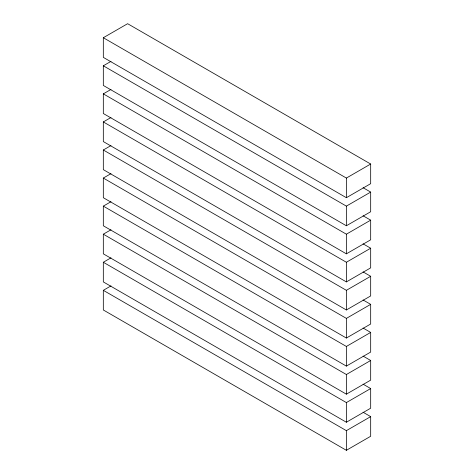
<?xml version="1.0" encoding="UTF-8"?>
<svg xmlns="http://www.w3.org/2000/svg" width="474" height="474" viewBox="0 0 474 474"><rect width="100%" height="100%" fill="white"/><g stroke="black" fill="none" stroke-linecap="round" stroke-linejoin="round"><path stroke-width="0.71" d="M103.32 37.73L127.625 23.7L370.68 164.028L370.68 183.675L346.376 197.705L103.32 57.378L103.32 37.73L346.376 178.058L370.68 164.028M363.084 187.71L370.68 192.094L370.68 211.742L346.376 225.772L103.32 85.444L103.32 65.797L110.993 61.365M363.084 215.777L370.68 220.161L370.68 239.808L346.376 253.839L103.32 113.511L103.32 93.864L110.993 89.432M363.084 243.837L370.68 248.228L370.68 267.869L346.376 281.906L103.32 141.578L103.32 121.931L110.993 117.499M363.084 271.904L370.68 276.289L370.68 295.936L346.376 309.972L103.32 169.645L103.32 149.997L110.993 145.565M363.084 299.971L370.68 304.355L370.68 324.003L346.376 338.039L103.32 197.711L103.32 178.064L110.993 173.632M363.084 328.038L370.68 332.422L370.68 352.069L346.376 366.1L103.32 225.772L103.32 206.131L110.993 201.699M363.084 356.104L370.68 360.489L370.68 380.136L346.376 394.167L103.32 253.839L103.32 234.192L110.993 229.766M363.084 384.171L370.68 388.556L370.68 408.203L346.376 422.233L103.32 281.906L103.32 262.258L110.993 257.826M363.084 412.238L370.68 416.622L370.68 436.27L346.376 450.3L103.32 309.972L103.32 290.325L110.993 285.893M103.32 65.797L346.376 206.125L370.68 192.094M103.32 93.864L346.376 234.192L370.68 220.161M103.32 121.931L346.376 262.258L370.68 248.228M103.32 149.997L346.376 290.325L370.68 276.289M103.32 178.064L346.376 318.392L370.68 304.355M103.32 206.131L346.376 346.458L370.68 332.422M103.32 234.192L346.376 374.519L370.68 360.489M103.32 262.258L346.376 402.586L370.68 388.556M103.32 290.325L346.376 430.653L370.68 416.622M346.376 178.058L346.376 197.705M346.376 206.125L346.376 225.772M346.376 234.192L346.376 253.839M346.376 262.258L346.376 281.906M346.376 290.325L346.376 309.972M346.376 318.392L346.376 338.039M346.376 346.458L346.376 366.1M346.376 374.519L346.376 394.167M346.376 402.586L346.376 422.233M346.376 430.653L346.376 450.3"/></g></svg>
